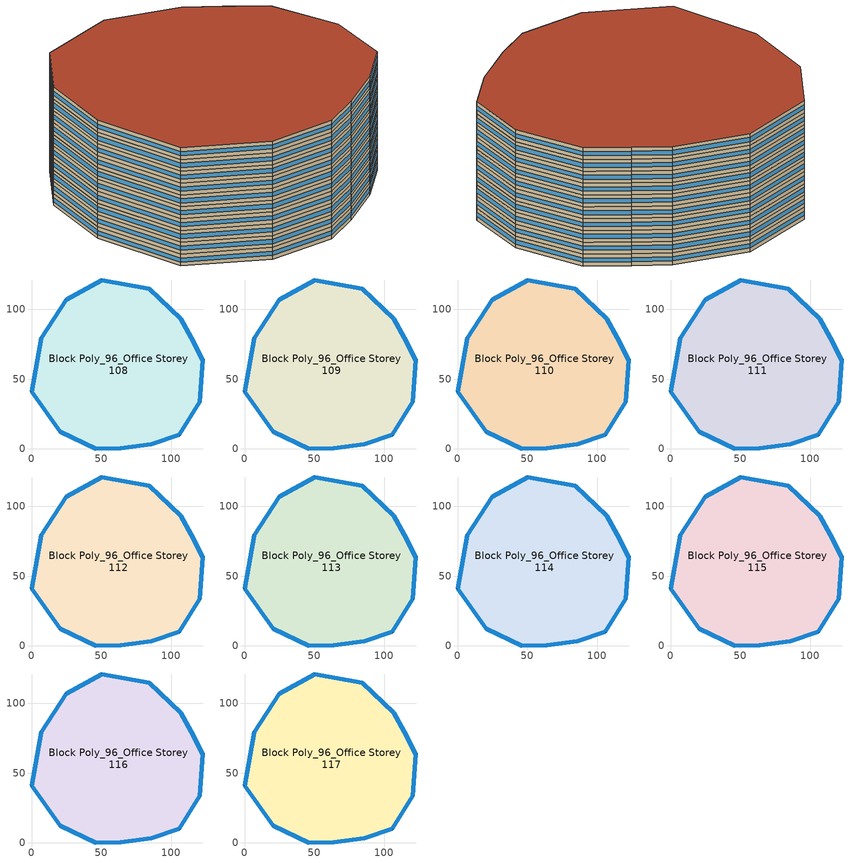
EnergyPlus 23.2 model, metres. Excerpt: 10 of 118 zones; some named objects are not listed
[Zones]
Block Poly_96_Office Storey 108
 floor to Block Poly_96_Office Storey 107 (HSCWZ_Public&Industrial_1995_FloorSlab): 106.93,93.41 114.46,79.78 122.81,63.48 120.31,33.81 105.7,10.06 85.61,3.34 63.75,0.43 46.12,0 20.57,12.32 0,41.09 7.09,79.47 24.8,106.83 50.24,121.01 84.16,114.79 z540
 wall outside (HSCWZ_Public&Industrial_1995_ExtWall): 50.24,121.01 24.8,106.83 7.09,79.47 0,41.09 20.57,12.32 46.12,0 63.75,0.43 85.61,3.34 105.7,10.06 120.31,33.81 122.81,63.48 114.46,79.78 106.93,93.41 84.16,114.79 50.24,121.01 z540:545
 window (HSCWZ_Public&Industrial_1995_Win): 50.23,121 24.82,106.84 / 24.79,106.82 7.1,79.48 / 7.09,79.45 0,41.11 / 0.01,41.08 20.56,12.33 / 20.58,12.31 46.11,0.01 / 46.13,0 63.74,0.43 / 63.76,0.43 85.59,3.34 / 85.62,3.35 105.69,10.05 / 105.71,10.07 120.31,33.79 / 120.32,33.82 122.81,63.47 / 122.81,63.49 114.46,79.78 / 114.46,79.79 106.93,93.41 / 106.92,93.42 84.18,114.78 / 84.15,114.79 50.26,121.01 z541.62:543.38
Block Poly_96_Office Storey 109
 floor to Block Poly_96_Office Storey 108 (HSCWZ_Public&Industrial_1995_FloorSlab): 106.93,93.41 114.46,79.78 122.81,63.48 120.31,33.81 105.7,10.06 85.61,3.34 63.75,0.43 46.12,0 20.57,12.32 0,41.09 7.09,79.47 24.8,106.83 50.24,121.01 84.16,114.79 z545
 wall outside (HSCWZ_Public&Industrial_1995_ExtWall): 50.24,121.01 24.8,106.83 7.09,79.47 0,41.09 20.57,12.32 46.12,0 63.75,0.43 85.61,3.34 105.7,10.06 120.31,33.81 122.81,63.48 114.46,79.78 106.93,93.41 84.16,114.79 50.24,121.01 z545:550
 window (HSCWZ_Public&Industrial_1995_Win): 50.23,121 24.82,106.84 / 24.79,106.82 7.1,79.48 / 7.09,79.45 0,41.11 / 0.01,41.08 20.56,12.33 / 20.58,12.31 46.11,0.01 / 46.13,0 63.74,0.43 / 63.76,0.43 85.59,3.34 / 85.62,3.35 105.69,10.05 / 105.71,10.07 120.31,33.79 / 120.32,33.82 122.81,63.47 / 122.81,63.49 114.46,79.78 / 114.46,79.79 106.93,93.41 / 106.92,93.42 84.18,114.78 / 84.15,114.79 50.26,121.01 z546.62:548.38
Block Poly_96_Office Storey 110
 floor to Block Poly_96_Office Storey 109 (HSCWZ_Public&Industrial_1995_FloorSlab): 106.93,93.41 114.46,79.78 122.81,63.48 120.31,33.81 105.7,10.06 85.61,3.34 63.75,0.43 46.12,0 20.57,12.32 0,41.09 7.09,79.47 24.8,106.83 50.24,121.01 84.16,114.79 z550
 wall outside (HSCWZ_Public&Industrial_1995_ExtWall): 50.24,121.01 24.8,106.83 7.09,79.47 0,41.09 20.57,12.32 46.12,0 63.75,0.43 85.61,3.34 105.7,10.06 120.31,33.81 122.81,63.48 114.46,79.78 106.93,93.41 84.16,114.79 50.24,121.01 z550:555
 window (HSCWZ_Public&Industrial_1995_Win): 50.23,121 24.82,106.84 / 24.79,106.82 7.1,79.48 / 7.09,79.45 0,41.11 / 0.01,41.08 20.56,12.33 / 20.58,12.31 46.11,0.01 / 46.13,0 63.74,0.43 / 63.76,0.43 85.59,3.34 / 85.62,3.35 105.69,10.05 / 105.71,10.07 120.31,33.79 / 120.32,33.82 122.81,63.47 / 122.81,63.49 114.46,79.78 / 114.46,79.79 106.93,93.41 / 106.92,93.42 84.18,114.78 / 84.15,114.79 50.26,121.01 z551.62:553.38
Block Poly_96_Office Storey 111
 floor to Block Poly_96_Office Storey 110 (HSCWZ_Public&Industrial_1995_FloorSlab): 106.93,93.41 114.46,79.78 122.81,63.48 120.31,33.81 105.7,10.06 85.61,3.34 63.75,0.43 46.12,0 20.57,12.32 0,41.09 7.09,79.47 24.8,106.83 50.24,121.01 84.16,114.79 z555
 wall outside (HSCWZ_Public&Industrial_1995_ExtWall): 50.24,121.01 24.8,106.83 7.09,79.47 0,41.09 20.57,12.32 46.12,0 63.75,0.43 85.61,3.34 105.7,10.06 120.31,33.81 122.81,63.48 114.46,79.78 106.93,93.41 84.16,114.79 50.24,121.01 z555:560
 window (HSCWZ_Public&Industrial_1995_Win): 50.23,121 24.82,106.84 / 24.79,106.82 7.1,79.48 / 7.09,79.45 0,41.11 / 0.01,41.08 20.56,12.33 / 20.58,12.31 46.11,0.01 / 46.13,0 63.74,0.43 / 63.76,0.43 85.59,3.34 / 85.62,3.35 105.69,10.05 / 105.71,10.07 120.31,33.79 / 120.32,33.82 122.81,63.47 / 122.81,63.49 114.46,79.78 / 114.46,79.79 106.93,93.41 / 106.92,93.42 84.18,114.78 / 84.15,114.79 50.26,121.01 z556.62:558.38
Block Poly_96_Office Storey 112
 floor to Block Poly_96_Office Storey 111 (HSCWZ_Public&Industrial_1995_FloorSlab): 106.93,93.41 114.46,79.78 122.81,63.48 120.31,33.81 105.7,10.06 85.61,3.34 63.75,0.43 46.12,0 20.57,12.32 0,41.09 7.09,79.47 24.8,106.83 50.24,121.01 84.16,114.79 z560
 wall outside (HSCWZ_Public&Industrial_1995_ExtWall): 50.24,121.01 24.8,106.83 7.09,79.47 0,41.09 20.57,12.32 46.12,0 63.75,0.43 85.61,3.34 105.7,10.06 120.31,33.81 122.81,63.48 114.46,79.78 106.93,93.41 84.16,114.79 50.24,121.01 z560:565
 window (HSCWZ_Public&Industrial_1995_Win): 50.23,121 24.82,106.84 / 24.79,106.82 7.1,79.48 / 7.09,79.45 0,41.11 / 0.01,41.08 20.56,12.33 / 20.58,12.31 46.11,0.01 / 46.13,0 63.74,0.43 / 63.76,0.43 85.59,3.34 / 85.62,3.35 105.69,10.05 / 105.71,10.07 120.31,33.79 / 120.32,33.82 122.81,63.47 / 122.81,63.49 114.46,79.78 / 114.46,79.79 106.93,93.41 / 106.92,93.42 84.18,114.78 / 84.15,114.79 50.26,121.01 z561.62:563.38
Block Poly_96_Office Storey 113
 floor to Block Poly_96_Office Storey 112 (HSCWZ_Public&Industrial_1995_FloorSlab): 106.93,93.41 114.46,79.78 122.81,63.48 120.31,33.81 105.7,10.06 85.61,3.34 63.75,0.43 46.12,0 20.57,12.32 0,41.09 7.09,79.47 24.8,106.83 50.24,121.01 84.16,114.79 z565
 wall outside (HSCWZ_Public&Industrial_1995_ExtWall): 50.24,121.01 24.8,106.83 7.09,79.47 0,41.09 20.57,12.32 46.12,0 63.75,0.43 85.61,3.34 105.7,10.06 120.31,33.81 122.81,63.48 114.46,79.78 106.93,93.41 84.16,114.79 50.24,121.01 z565:570
 window (HSCWZ_Public&Industrial_1995_Win): 50.23,121 24.82,106.84 / 24.79,106.82 7.1,79.48 / 7.09,79.45 0,41.11 / 0.01,41.08 20.56,12.33 / 20.58,12.31 46.11,0.01 / 46.13,0 63.74,0.43 / 63.76,0.43 85.59,3.34 / 85.62,3.35 105.69,10.05 / 105.71,10.07 120.31,33.79 / 120.32,33.82 122.81,63.47 / 122.81,63.49 114.46,79.78 / 114.46,79.79 106.93,93.41 / 106.92,93.42 84.18,114.78 / 84.15,114.79 50.26,121.01 z566.62:568.38
Block Poly_96_Office Storey 114
 floor to Block Poly_96_Office Storey 113 (HSCWZ_Public&Industrial_1995_FloorSlab): 106.93,93.41 114.46,79.78 122.81,63.48 120.31,33.81 105.7,10.06 85.61,3.34 63.75,0.43 46.12,0 20.57,12.32 0,41.09 7.09,79.47 24.8,106.83 50.24,121.01 84.16,114.79 z570
 wall outside (HSCWZ_Public&Industrial_1995_ExtWall): 50.24,121.01 24.8,106.83 7.09,79.47 0,41.09 20.57,12.32 46.12,0 63.75,0.43 85.61,3.34 105.7,10.06 120.31,33.81 122.81,63.48 114.46,79.78 106.93,93.41 84.16,114.79 50.24,121.01 z570:575
 window (HSCWZ_Public&Industrial_1995_Win): 50.23,121 24.82,106.84 / 24.79,106.82 7.1,79.48 / 7.09,79.45 0,41.11 / 0.01,41.08 20.56,12.33 / 20.58,12.31 46.11,0.01 / 46.13,0 63.74,0.43 / 63.76,0.43 85.59,3.34 / 85.62,3.35 105.69,10.05 / 105.71,10.07 120.31,33.79 / 120.32,33.82 122.81,63.47 / 122.81,63.49 114.46,79.78 / 114.46,79.79 106.93,93.41 / 106.92,93.42 84.18,114.78 / 84.15,114.79 50.26,121.01 z571.62:573.38
Block Poly_96_Office Storey 115
 floor to Block Poly_96_Office Storey 114 (HSCWZ_Public&Industrial_1995_FloorSlab): 106.93,93.41 114.46,79.78 122.81,63.48 120.31,33.81 105.7,10.06 85.61,3.34 63.75,0.43 46.12,0 20.57,12.32 0,41.09 7.09,79.47 24.8,106.83 50.24,121.01 84.16,114.79 z575
 wall outside (HSCWZ_Public&Industrial_1995_ExtWall): 50.24,121.01 24.8,106.83 7.09,79.47 0,41.09 20.57,12.32 46.12,0 63.75,0.43 85.61,3.34 105.7,10.06 120.31,33.81 122.81,63.48 114.46,79.78 106.93,93.41 84.16,114.79 50.24,121.01 z575:580
 window (HSCWZ_Public&Industrial_1995_Win): 50.23,121 24.82,106.84 / 24.79,106.82 7.1,79.48 / 7.09,79.45 0,41.11 / 0.01,41.08 20.56,12.33 / 20.58,12.31 46.11,0.01 / 46.13,0 63.74,0.43 / 63.76,0.43 85.59,3.34 / 85.62,3.35 105.69,10.05 / 105.71,10.07 120.31,33.79 / 120.32,33.82 122.81,63.47 / 122.81,63.49 114.46,79.78 / 114.46,79.79 106.93,93.41 / 106.92,93.42 84.18,114.78 / 84.15,114.79 50.26,121.01 z576.62:578.38
Block Poly_96_Office Storey 116
 floor to Block Poly_96_Office Storey 115 (HSCWZ_Public&Industrial_1995_FloorSlab): 106.93,93.41 114.46,79.78 122.81,63.48 120.31,33.81 105.7,10.06 85.61,3.34 63.75,0.43 46.12,0 20.57,12.32 0,41.09 7.09,79.47 24.8,106.83 50.24,121.01 84.16,114.79 z580
 wall outside (HSCWZ_Public&Industrial_1995_ExtWall): 50.24,121.01 24.8,106.83 7.09,79.47 0,41.09 20.57,12.32 46.12,0 63.75,0.43 85.61,3.34 105.7,10.06 120.31,33.81 122.81,63.48 114.46,79.78 106.93,93.41 84.16,114.79 50.24,121.01 z580:585
 window (HSCWZ_Public&Industrial_1995_Win): 50.23,121 24.82,106.84 / 24.79,106.82 7.1,79.48 / 7.09,79.45 0,41.11 / 0.01,41.08 20.56,12.33 / 20.58,12.31 46.11,0.01 / 46.13,0 63.74,0.43 / 63.76,0.43 85.59,3.34 / 85.62,3.35 105.69,10.05 / 105.71,10.07 120.31,33.79 / 120.32,33.82 122.81,63.47 / 122.81,63.49 114.46,79.78 / 114.46,79.79 106.93,93.41 / 106.92,93.42 84.18,114.78 / 84.15,114.79 50.26,121.01 z581.62:583.38
Block Poly_96_Office Storey 117
 floor to Block Poly_96_Office Storey 116 (HSCWZ_Public&Industrial_1995_FloorSlab): 106.93,93.41 114.46,79.78 122.81,63.48 120.31,33.81 105.7,10.06 85.61,3.34 63.75,0.43 46.12,0 20.57,12.32 0,41.09 7.09,79.47 24.8,106.83 50.24,121.01 84.16,114.79 z585
 wall outside (HSCWZ_Public&Industrial_1995_ExtWall): 50.24,121.01 24.8,106.83 7.09,79.47 0,41.09 20.57,12.32 46.12,0 63.75,0.43 85.61,3.34 105.7,10.06 120.31,33.81 122.81,63.48 114.46,79.78 106.93,93.41 84.16,114.79 50.24,121.01 z585:590
 window (HSCWZ_Public&Industrial_1995_Win): 50.23,121 24.82,106.84 / 24.79,106.82 7.1,79.48 / 7.09,79.45 0,41.11 / 0.01,41.08 20.56,12.33 / 20.58,12.31 46.11,0.01 / 46.13,0 63.74,0.43 / 63.76,0.43 85.59,3.34 / 85.62,3.35 105.69,10.05 / 105.71,10.07 120.31,33.79 / 120.32,33.82 122.81,63.47 / 122.81,63.49 114.46,79.78 / 114.46,79.79 106.93,93.41 / 106.92,93.42 84.18,114.78 / 84.15,114.79 50.26,121.01 z586.62:588.38
 roof outside (HSCWZ_Public&Industrial_1995_Roof): 105.7,10.06 120.31,33.81 122.81,63.48 114.46,79.78 106.93,93.41 84.16,114.79 50.24,121.01 24.8,106.83 7.09,79.47 0,41.09 20.57,12.32 46.12,0 63.75,0.43 85.61,3.34 z590
[BUILDING]
shang4hai3shi4_Office_4_6_1995: North Axis=0; Terrain=City; Loads Convergence Tolerance Value=0.04; Temperature Convergence Tolerance Value=0.4; Solar Distribution=FullExterior; Maximum Number of Warmup Days=25; Minimum Number of Warmup Days=1
[MATERIAL] Thermal Absorptance=0.9; Solar Absorptance=0.7; Visible Absorptance=0.7
Name | Roughness | Thickness | Conductivity | Density | Specific Heat
Concrete | MediumRough | 0.1 | 1.7 | 2240 | 900
Brick | MediumRough | 0.1 | 0.72 | 1920 | 840
Tile | Smooth | 0.02 | 1.3 | 2200 | 900
AsphaltFelt | Smooth | 0.01 | 0.2 | 960 | 1000
Insulation 0.011 | Rough | 0.011 | 0.04 | 40 | 1500
Insulation 0.021 | Rough | 0.021 | 0.04 | 40 | 1500
Insulation 0.022 | Rough | 0.022 | 0.04 | 40 | 1500
[WINDOWMATERIAL:SIMPLEGLAZINGSYSTEM]
HSCWZ_Public&Industrial_1995_Win_material: UFactor=4.5; Solar Heat Gain Coefficient=0.6025
[CONSTRUCTION]
HSCWZ_Public&Industrial_1995_FloorSlab: Tile, Concrete, Insulation 0.021, Concrete, Tile
HSCWZ_Public&Industrial_1995_Win: HSCWZ_Public&Industrial_1995_Win_material
HSCWZ_Public&Industrial_1995_Roof: AsphaltFelt, Concrete, Insulation 0.022
HSCWZ_Public&Industrial_1995_ExtWall: Brick, Concrete, Insulation 0.011
[ZONE] Type=1; Multiplier=1; Ceiling Height=autocalculate; Volume=autocalculate; Floor Area=autocalculate; Part of Total Floor Area=Yes
Block Poly_96_Office Storey 108; Block Poly_96_Office Storey 109; Block Poly_96_Office Storey 110; Block Poly_96_Office Storey 111; Block Poly_96_Office Storey 112; Block Poly_96_Office Storey 113; Block Poly_96_Office Storey 114; Block Poly_96_Office Storey 115; Block Poly_96_Office Storey 116; Block Poly_96_Office Storey 117
[PEOPLE] Number of People Schedule=People_Schedule; Number of People Calculation Method=Area/Person; Floor Area per Person=17; Fraction Radiant=0.3; Sensible Heat Fraction=autocalculate; Activity Level Schedule=CN_GenericActivityLevel; Carbon Dioxide Generation Rate=3.82e-08; Enable ASHRAE 55 Comfort Warnings=No; Mean Radiant Temperature Calculation Type=ZoneAveraged; Clothing Insulation Calculation Method=ClothingInsulationSchedule; Cold Stress Temperature Threshold=15.56; Heat Stress Temperature Threshold=30
Name | Zone or ZoneList or Space or SpaceList
People_Block Poly_96_Office Storey 108 | Block Poly_96_Office Storey 108
People_Block Poly_96_Office Storey 109 | Block Poly_96_Office Storey 109
People_Block Poly_96_Office Storey 110 | Block Poly_96_Office Storey 110
People_Block Poly_96_Office Storey 111 | Block Poly_96_Office Storey 111
People_Block Poly_96_Office Storey 112 | Block Poly_96_Office Storey 112
People_Block Poly_96_Office Storey 113 | Block Poly_96_Office Storey 113
People_Block Poly_96_Office Storey 114 | Block Poly_96_Office Storey 114
People_Block Poly_96_Office Storey 115 | Block Poly_96_Office Storey 115
People_Block Poly_96_Office Storey 116 | Block Poly_96_Office Storey 116
People_Block Poly_96_Office Storey 117 | Block Poly_96_Office Storey 117
[LIGHTS] Schedule=Lights_Schedule; Design Level Calculation Method=Watts/Area; Watts per Zone Floor Area=11; Return Air Fraction=0; Fraction Radiant=0; Fraction Visible=0; Fraction Replaceable=1; EndUse Subcategory=General; Return Air Fraction Calculated from Plenum Temperature=No; Return Air Fraction Function of Plenum Temperature Coefficient 1=0; Return Air Fraction Function of Plenum Temperature Coefficient 2=0
Name | Zone or ZoneList or Space or SpaceList
Lights_Block Poly_96_Office Storey 108 | Block Poly_96_Office Storey 108
Lights_Block Poly_96_Office Storey 109 | Block Poly_96_Office Storey 109
Lights_Block Poly_96_Office Storey 110 | Block Poly_96_Office Storey 110
Lights_Block Poly_96_Office Storey 111 | Block Poly_96_Office Storey 111
Lights_Block Poly_96_Office Storey 112 | Block Poly_96_Office Storey 112
Lights_Block Poly_96_Office Storey 113 | Block Poly_96_Office Storey 113
Lights_Block Poly_96_Office Storey 114 | Block Poly_96_Office Storey 114
Lights_Block Poly_96_Office Storey 115 | Block Poly_96_Office Storey 115
Lights_Block Poly_96_Office Storey 116 | Block Poly_96_Office Storey 116
Lights_Block Poly_96_Office Storey 117 | Block Poly_96_Office Storey 117
[ELECTRICEQUIPMENT] Schedule=ElectricEquipment_Schedule; Design Level Calculation Method=Watts/Area; Watts per Zone Floor Area=10; Fraction Latent=0; Fraction Radiant=0; Fraction Lost=0; EndUse Subcategory=General
Name | Zone or ZoneList or Space or SpaceList
ElectricEquipment_Block Poly_96_Office Storey 108 | Block Poly_96_Office Storey 108
ElectricEquipment_Block Poly_96_Office Storey 109 | Block Poly_96_Office Storey 109
ElectricEquipment_Block Poly_96_Office Storey 110 | Block Poly_96_Office Storey 110
ElectricEquipment_Block Poly_96_Office Storey 111 | Block Poly_96_Office Storey 111
ElectricEquipment_Block Poly_96_Office Storey 112 | Block Poly_96_Office Storey 112
ElectricEquipment_Block Poly_96_Office Storey 113 | Block Poly_96_Office Storey 113
ElectricEquipment_Block Poly_96_Office Storey 114 | Block Poly_96_Office Storey 114
ElectricEquipment_Block Poly_96_Office Storey 115 | Block Poly_96_Office Storey 115
ElectricEquipment_Block Poly_96_Office Storey 116 | Block Poly_96_Office Storey 116
ElectricEquipment_Block Poly_96_Office Storey 117 | Block Poly_96_Office Storey 117
[ZONEINFILTRATION:DESIGNFLOWRATE] Schedule=AirEx_ConditionedTime_Schedule; Design Flow Rate Calculation Method=AirChanges/Hour; Air Changes per Hour=1; Constant Term Coefficient=1; Temperature Term Coefficient=0; Velocity Term Coefficient=0; Velocity Squared Term Coefficient=0
Name | Zone or ZoneList or Space or SpaceList
Infil 109 | Block Poly_96_Office Storey 108
Infil 110 | Block Poly_96_Office Storey 109
Infil 111 | Block Poly_96_Office Storey 110
Infil 112 | Block Poly_96_Office Storey 111
Infil 113 | Block Poly_96_Office Storey 112
Infil 114 | Block Poly_96_Office Storey 113
Infil 115 | Block Poly_96_Office Storey 114
Infil 116 | Block Poly_96_Office Storey 115
Infil 117 | Block Poly_96_Office Storey 116
Infil 118 | Block Poly_96_Office Storey 117
[HVACTEMPLATE:ZONE:IDEALLOADSAIRSYSTEM] Template Thermostat=HVACTemp; System Availability Schedule=HVAC_ConditionedTime_Schedule; Maximum Heating Supply Air Temperature=50; Minimum Cooling Supply Air Temperature=13; Maximum Heating Supply Air Humidity Ratio=0.0156; Minimum Cooling Supply Air Humidity Ratio=0.0077; Heating Limit=NoLimit; Cooling Limit=NoLimit; Heating Availability Schedule=Heating_Period_Schedule; Cooling Availability Schedule=Cooling_Period_Schedule; Dehumidification Control Type=ConstantSensibleHeatRatio; Cooling Sensible Heat Ratio=0.7; Dehumidification Setpoint=60; Humidification Control Type=None; Humidification Setpoint=30; Outdoor Air Method=None; Outdoor Air Flow Rate per Person=0.00944; Outdoor Air Flow Rate per Zone Floor Area=0; Outdoor Air Flow Rate per Zone=0; Demand Controlled Ventilation Type=None; Outdoor Air Economizer Type=NoEconomizer; Heat Recovery Type=None; Sensible Heat Recovery Effectiveness=0.7; Latent Heat Recovery Effectiveness=0.65
Block Poly_96_Office Storey 108; Block Poly_96_Office Storey 109; Block Poly_96_Office Storey 110; Block Poly_96_Office Storey 111; Block Poly_96_Office Storey 112; Block Poly_96_Office Storey 113; Block Poly_96_Office Storey 114; Block Poly_96_Office Storey 115; Block Poly_96_Office Storey 116; Block Poly_96_Office Storey 117
[SCHEDULE:COMPACT]
People_Schedule; Lights_Schedule: Through: 12/31, For: Weekdays, Until: 07:00, 0, Until: 08:00, 0.1, Until: 09:00, 0.5, Until: 12:00, 0.95, Until: 14:00, 0.8, Until: 18:00, 0.95, Until: 20:00, 0.3, Until: 24:00, 0, For: AllOtherDays, Until: 24:00, 0
ElectricEquipment_Schedule: Through: 12/31, For: Weekdays, Until: 07:00, 0, Until: 08:00, 0.1, Until: 09:00, 0.5, Until: 12:00, 0.95, Until: 14:00, 0.5, Until: 18:00, 0.95, Until: 20:00, 0.3, Until: 24:00, 0, For: AllOtherDays, Until: 24:00, 0
Heating_Period_Schedule: Through: 04/15, For: AllDays, Until: 24:00, 1, Through: 11/01, For: AllDays, Until: 24:00, 0, Through: 12/31, For: AllDays, Until: 24:00, 1
Cooling_Period_Schedule: Through: 04/15, For: AllDays, Until: 24:00, 0, Through: 10/31, For: AllDays, Until: 24:00, 1, Through: 12/31, For: AllDays, Until: 24:00, 0
HVAC_ConditionedTime_Schedule: Through: 12/31, For: Weekdays, Until: 08:00, 0, Until: 18:00, 1, Until: 24:00, 0, For: AllOtherDays, Until: 24:00, 0
AirEx_ConditionedTime_Schedule: Through: 12/31, For: Weekdays, Until: 07:00, 0, Until: 20:00, 1.5, Until: 24:00, 0, For: AllOtherDays, Until: 24:00, 0
CN_GenericActivityLevel: Through: 12/31, For: Weekdays, Until: 08:00, 80, Until: 18:00, 120, Until: 24:00, 80, For: AllOtherDays, Until: 24:00, 80
